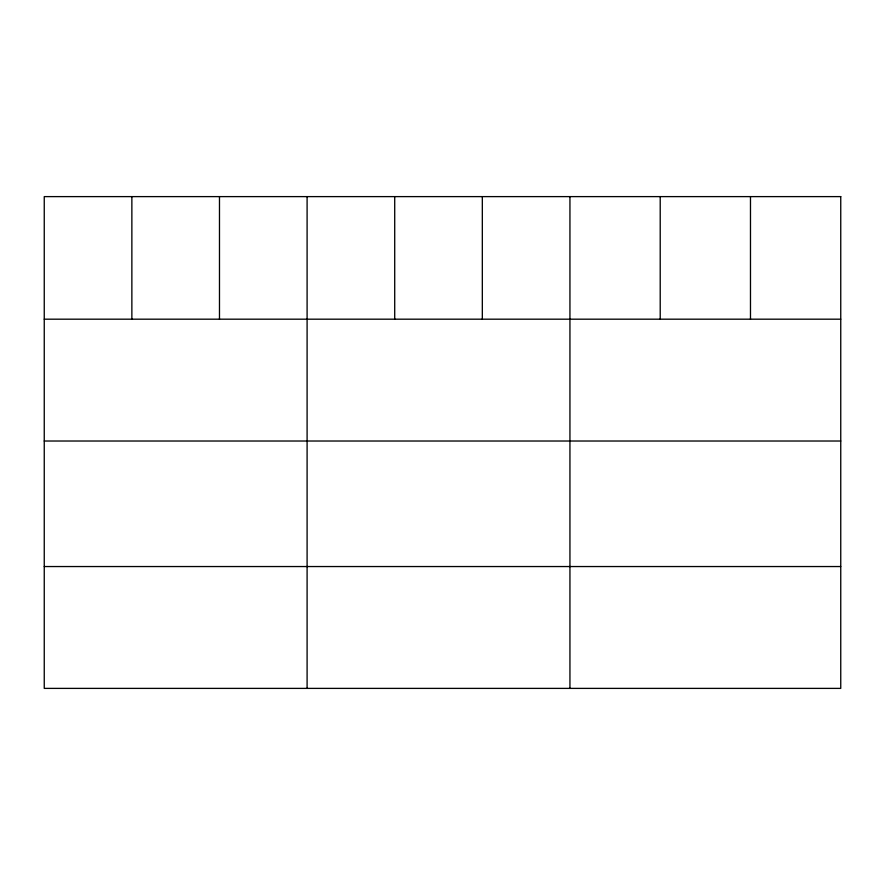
<?xml version="1.0" encoding="UTF-8"?>
<svg xmlns="http://www.w3.org/2000/svg" width="885" height="885" viewBox="0 0 885 885"><rect width="100%" height="100%" fill="white"/><g stroke="black" fill="none" stroke-linecap="round" stroke-linejoin="round"><path stroke-width="1.33" d="M44.25 319.186L840.75 319.186M44.25 441.018L840.75 441.018M44.25 566.544L840.75 566.544M750.48 196.614L750.48 319.186M660.21 196.614L660.21 319.186M569.94 196.614L569.94 688.386M482.325 196.614L482.325 319.186M394.71 196.614L394.71 319.186M307.095 196.614L307.095 688.386M219.48 196.614L219.48 319.186M131.865 196.614L131.865 319.186M840.75 196.614L44.25 196.614L44.25 688.386L840.75 688.386L840.75 196.614"/></g></svg>
